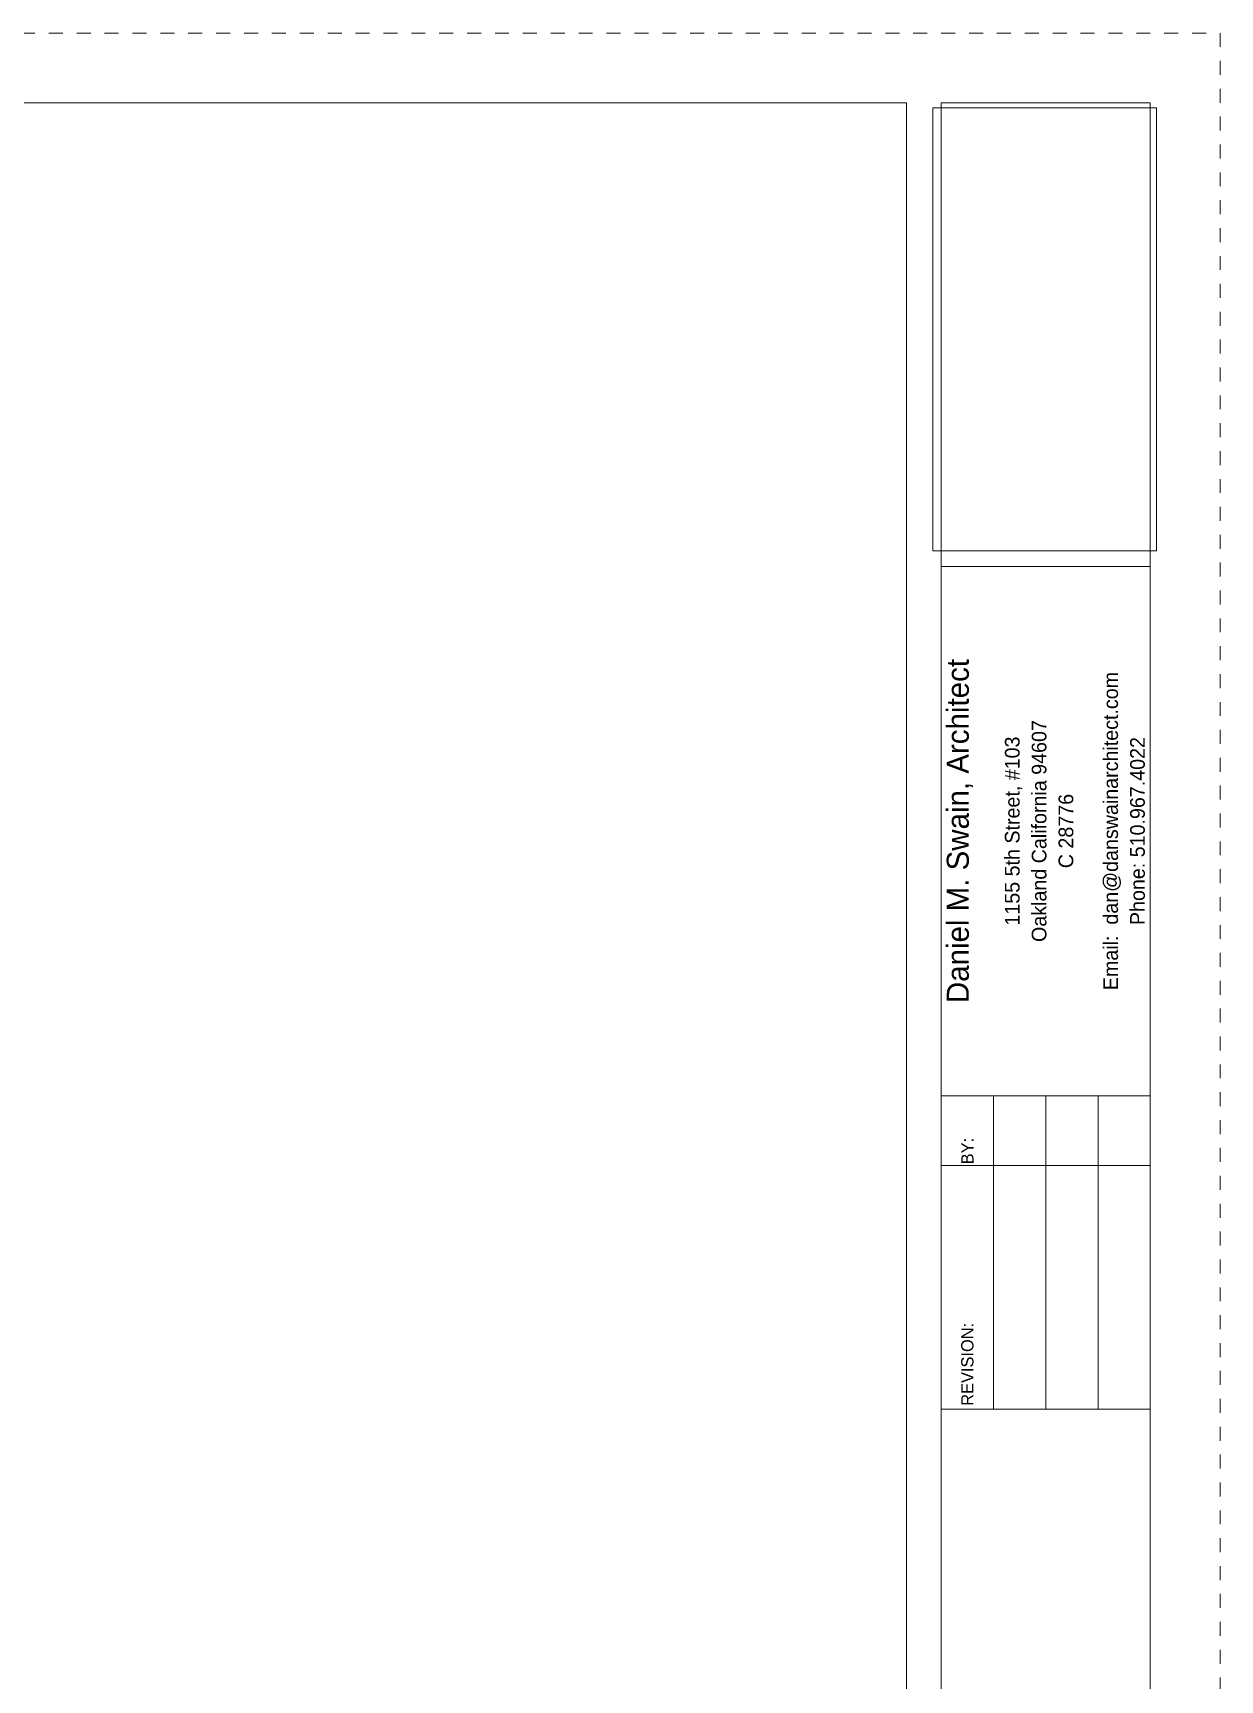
# Model space of a CAD drawing. Header units: inches. Extents: x -92.2 to -0.8, y -5886.5 to -5847.2.
# Drawn here: x -64.7 to -56.18, y -5874.3 to -5862.48 of the extents above; entities that cross this region are included whole.
import ezdxf

# ---------------------------------------------------------------- set-up
doc = ezdxf.new("R2010")
doc.units = ezdxf.units.IN
doc.header["$LTSCALE"] = 0.2
doc.header["$MEASUREMENT"] = 0
doc.linetypes.add('STYLE_11', pattern=[0.46875, 0.3125, -0.15625])
doc.layers.add('None', color=7, linetype='Continuous', lineweight=0)
doc.styles.add('Tw Cen MT', font='Tw Cen MT')
doc.styles.add('Tw Cen MT (bold)', font='Tw Cen MT')
picture_1 = doc.add_image_def('image2.jpg', size_in_pixel=(2931, 1478))

# ---------------------------------------------------------------- blocks, each defined once
blk = doc.blocks.new('Group')
at = {"layer": 'None', "color": 6, "linetype": 'Continuous', "lineweight": 0}
for p, q in [((7.762, 16.726), (6.262, 16.726)), ((6.262, 12.928), (7.762, 12.928)), ((6.262, 10.678), (7.762, 10.678))]:
    blk.add_line(p, q, dxfattribs=at)
at = {"layer": 'None', "color": 5, "linetype": 'Continuous', "lineweight": 0}
for p, q in [((6.637, 12.928), (6.637, 10.678)), ((7.012, 12.928), (7.012, 10.678)), ((7.387, 12.928), (7.387, 10.678)), ((7.762, 12.928), (7.762, 10.678)), ((6.262, 12.428), (7.762, 12.428))]:
    blk.add_line(p, q, dxfattribs=at)
at = {"layer": 'None', "color": 2, "linetype": 'STYLE_11', "lineweight": 0}
blk.add_lwpolyline([(-27.738, 20.553), (8.262, 20.553), (8.262, -3.447), (-27.738, -3.447)], close=True, dxfattribs=at)
at = {"layer": 'None', "color": 8, "linetype": 'Continuous', "lineweight": 0}
for points in [[(-26.738, 20.053), (6.012, 20.053), (6.012, -2.947), (-26.738, -2.947)], [(6.262, 20.053), (7.762, 20.053), (7.762, -2.947), (6.262, -2.947)]]:
    blk.add_lwpolyline(points, close=True, dxfattribs=at)
at = {"layer": 'None', "color": 4, "insert": (7.013, 14.827), "char_height": 0.1582, "width": 3.79806, "attachment_point": 5, "rotation": 90, "line_spacing_factor": 1.094749, "style": 'Tw Cen MT (bold)'}
blk.add_mtext('Daniel M. Swain, Architect\\P{\\H0.4444x;\\l\\P}{\\fTw Cen MT|b0|i0|c0|p0;\\H0.6667x;\\l1155 5th Street, #103\\POakland California 94607\\PC 28776\\P}{\\fTw Cen MT|b0|i0|c0|p0;\\H0.4444x;\\l\\P}{\\fTw Cen MT|b0|i0|c0|p0;\\H0.6667x;\\lEmail:  dan@danswainarchitect.com  \\PPhone: 510.967.4022}', dxfattribs=at)
at = {"layer": 'None', "color": 4, "char_height": 0.0879, "attachment_point": 5, "rotation": 90, "line_spacing_factor": 1.094749, "style": 'Tw Cen MT'}
for s, insert in [('BY:', (6.45, 12.531)), ('REVISION:', (6.45, 11.001))]:
    blk.add_mtext(s, dxfattribs=dict(at, insert=insert))
at = {"layer": 'None'}
image = blk.add_image(picture_1, insert=(7.807, 16.837), size_in_units=(3.18, 1.604), rotation=90, dxfattribs=at)
image.dxf.flags = 7
blk = doc.blocks.new('Group-1')
at = {"layer": 'None', "color": 4}
blk.add_blockref('Group', (0, 0), dxfattribs=at)

msp = doc.modelspace()

# ---------------------------------------------------------------- block references
at = {"layer": 'None', "color": 4}
msp.add_blockref('Group-1', (-64.444549, -5883.035439), dxfattribs=at)

doc.saveas('drawing.dxf')
